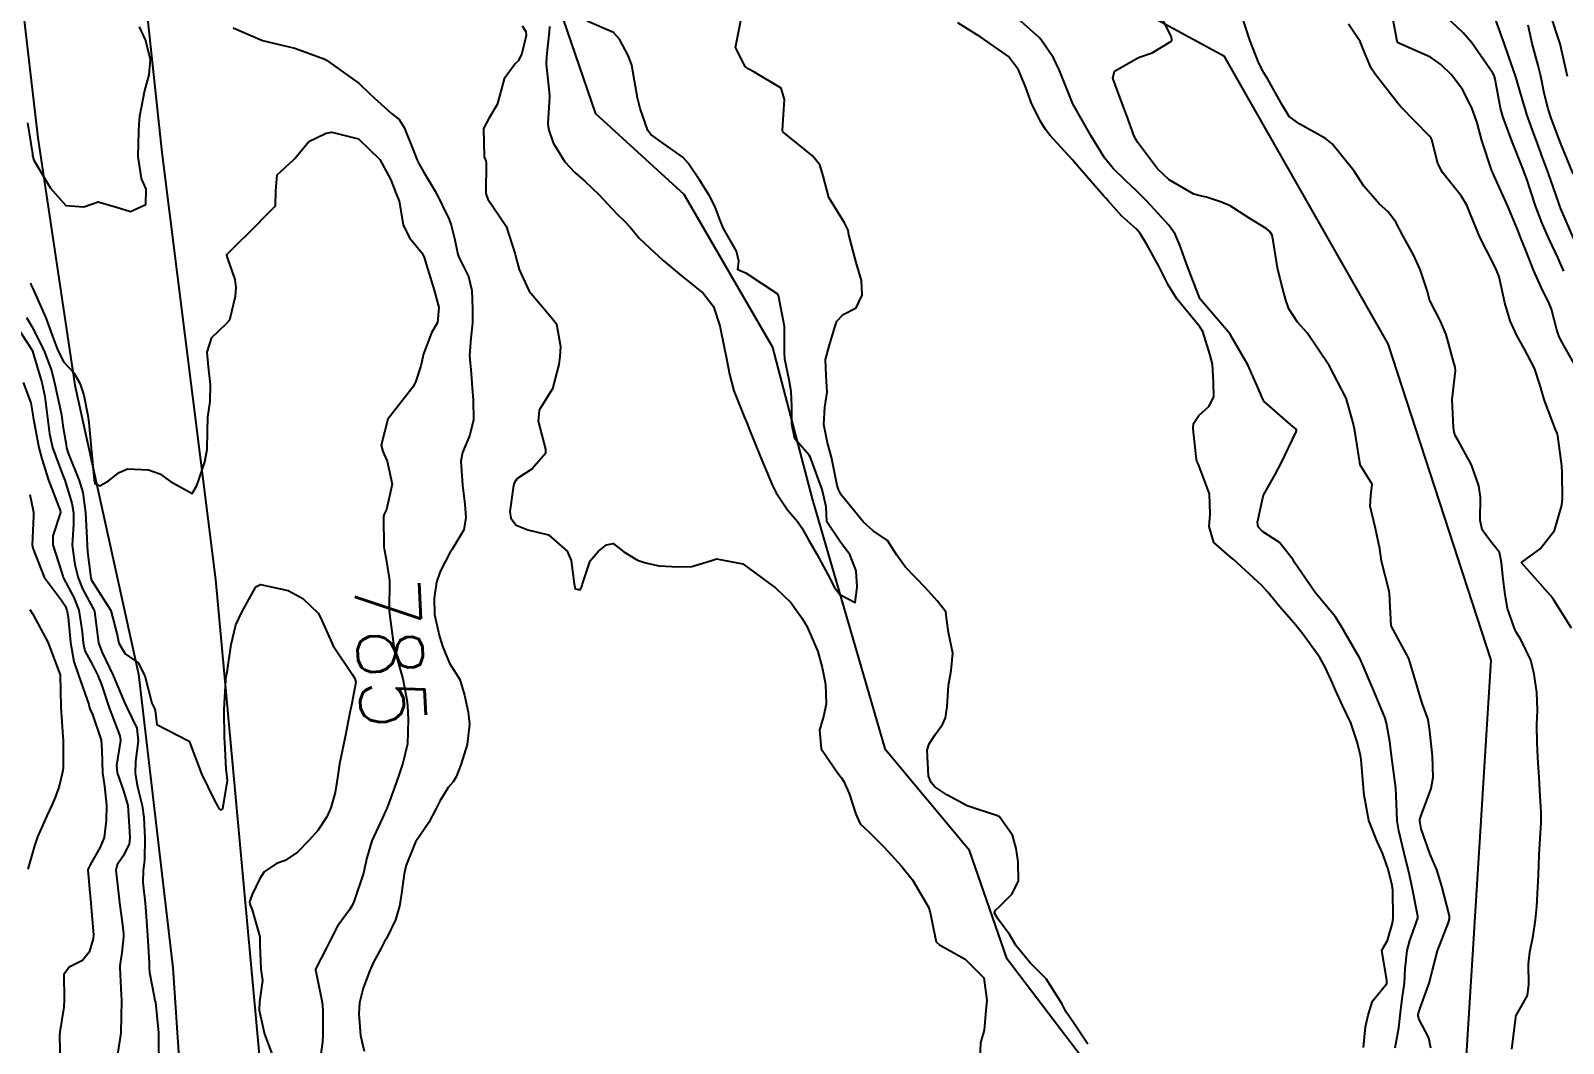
# Model space of a CAD drawing. Header units: metres. Extents: x 307586 to 320046, y 7427249 to 7434250.
# Drawn here: x 319166.2 to 319260.7, y 7428264.9 to 7428327.4 of the extents above; entities that cross this region are included whole.
import ezdxf
from ezdxf.enums import TextEntityAlignment as Align

# ---------------------------------------------------------------- set-up
doc = ezdxf.new("R2010")
doc.units = ezdxf.units.M
doc.header["$MEASUREMENT"] = 0
for name, color, linetype in [('Cotas', 45, 'Continuous'), ('Curvas de Nivel 1m', 11, 'Continuous'), ('Curvas de Nivel 5m', 15, 'Continuous'), ('Hidrografia', 140, 'Continuous'), ('Vias Secundárias', 230, 'Continuous')]:
    doc.layers.add(name, color=color, linetype=linetype)
doc.styles.add('Style-STANDARD', font='STANDARD.shx')

msp = doc.modelspace()

# ---------------------------------------------------------------- linework, layer by layer
at = {"layer": 'Curvas de Nivel 1m', "flags": 128}
for points, elevation in [([(319231.392, 7428264.904), (319230.574, 7428266.133), (319230.037, 7428266.918), (319229.807, 7428267.355), (319228.825, 7428268.93), (319227.837, 7428269.909), (319226.975, 7428270.953), (319226.557, 7428271.657), (319225.869, 7428272.599), (319225.649, 7428272.972), (319225.695, 7428273.153), (319225.878, 7428273.324), (319226.71, 7428274.139), (319227.116, 7428274.952), (319227.108, 7428276.146), (319226.984, 7428276.954), (319226.749, 7428277.775), (319225.942, 7428278.911), (319225.82, 7428278.971), (319223.952, 7428279.599), (319222.695, 7428280.276), (319221.969, 7428280.773), (319221.733, 7428281.022), (319221.574, 7428281.427), (319221.484, 7428283.025), (319221.605, 7428283.417), (319222.008, 7428284.009), (319222.429, 7428284.601), (319222.616, 7428285.011), (319222.718, 7428285.698), (319222.804, 7428287.009), (319222.978, 7428287.931), (319223.067, 7428289.005), (319222.81, 7428290.281), (319222.707, 7428291.011), (319222.634, 7428291.548), (319222.105, 7428292.23), (319221.394, 7428293.027), (319220.132, 7428294.32), (319219.616, 7428295.048), (319219.049, 7428295.953), (319218.158, 7428296.548), (319217.562, 7428297.076), (319216.18, 7428298.768), (319216.016, 7428299.092), (319215.944, 7428299.335), (319215.586, 7428301.096), (319215.347, 7428301.974), (319215.111, 7428303.101), (319215.174, 7428304.176), (319215.318, 7428305.099), (319215.255, 7428306.118), (319215.225, 7428307.101), (319215.449, 7428307.941), (319215.793, 7428309.095), (319215.922, 7428309.481), (319216.315, 7428309.875), (319217.109, 7428310.294), (319217.489, 7428311.078), (319217.438, 7428311.983), (319217.109, 7428313.082), (319216.662, 7428314.804), (319216.611, 7428315.088), (319216.387, 7428315.537), (319215.43, 7428317.1), (319215.085, 7428318.435), (319214.882, 7428319.105), (319214.431, 7428319.665), (319212.598, 7428321.138), (319212.564, 7428321.248), (319212.688, 7428323.137), (319212.483, 7428323.835), (319210.812, 7428324.843), (319210.501, 7428325.013), (319210.269, 7428325.164), (319209.68, 7428326.338), (319209.837, 7428327.17), (319210.138, 7428328.765)], 783), ([(319252.549, 7428264.649), (319252.417, 7428265.279), (319251.801, 7428266.459), (319251.761, 7428266.66), (319251.762, 7428266.702), (319251.805, 7428266.884), (319252.431, 7428268.651), (319252.643, 7428269.456), (319252.961, 7428270.643), (319253.631, 7428272.395), (319253.698, 7428272.633), (319253.694, 7428272.815), (319253.217, 7428274.64), (319252.908, 7428275.64), (319252.472, 7428276.652), (319251.946, 7428278.17), (319251.87, 7428278.661), (319251.87, 7428278.744), (319251.957, 7428279.051), (319252.571, 7428280.651), (319252.694, 7428281.363), (319252.643, 7428282.65), (319252.469, 7428284.2), (319252.421, 7428284.654), (319252.353, 7428284.982), (319252.035, 7428285.866), (319251.774, 7428286.663), (319251.674, 7428287.038), (319251.181, 7428288.669), (319250.093, 7428290.68), (319249.99, 7428292.681), (319249.966, 7428292.831), (319249.508, 7428294.686), (319249.404, 7428295.434), (319249.128, 7428296.69), (319248.81, 7428298.074), (319248.835, 7428298.7), (319248.93, 7428299.429), (319248.212, 7428300.572), (319248.169, 7428300.71), (319248.165, 7428300.759), (319247.848, 7428302.714), (319247.76, 7428303.195), (319247.329, 7428304.719), (319246.283, 7428306.73), (319244.916, 7428308.744), (319244.319, 7428309.406), (319243.794, 7428310.227), (319243.598, 7428310.761), (319243.325, 7428311.748), (319243.078, 7428312.769), (319242.833, 7428314.316), (319242.757, 7428314.774), (319242.616, 7428315.007), (319242.387, 7428315.186), (319241.39, 7428315.793), (319240.399, 7428316.433), (319240.17, 7428316.573), (319239.637, 7428316.811), (319238.702, 7428317.122), (319238.406, 7428317.169), (319237.934, 7428317.308), (319236.416, 7428318.185), (319235.681, 7428318.857), (319234.448, 7428320.514), (319234.259, 7428320.873), (319233.781, 7428322.195), (319233.505, 7428322.885), (319232.929, 7428324.461), (319233.043, 7428324.892), (319234.511, 7428325.719), (319235.363, 7428326.013), (319236.522, 7428326.713), (319236.576, 7428326.796), (319236.577, 7428326.849), (319236.525, 7428327.016), (319235.632, 7428328.859)], 786), ([(319198.207, 7428327.632), (319198.196, 7428327.313), (319198.021, 7428325.794), (319197.999, 7428325.315), (319198.194, 7428323.594), (319198.205, 7428323.313), (319198.103, 7428321.667), (319198.138, 7428321.313), (319198.44, 7428320.473), (319199.159, 7428319.299), (319199.768, 7428318.641), (319200.411, 7428318.077), (319201.252, 7428317.272), (319202.385, 7428316.076), (319202.799, 7428315.673), (319203.197, 7428315.248), (319203.728, 7428314.595), (319204.364, 7428313.99), (319205.225, 7428313.221), (319206.343, 7428312.26), (319207.691, 7428311.196), (319208.321, 7428310.371), (319208.712, 7428309.184), (319208.982, 7428307.872), (319209.121, 7428307.177), (319209.299, 7428306.201), (319209.563, 7428305.171), (319210.239, 7428303.533), (319210.395, 7428303.158), (319210.502, 7428302.885), (319211.203, 7428301.15), (319211.939, 7428299.39), (319212.05, 7428299.141), (319212.18, 7428298.894), (319212.884, 7428297.843), (319213.487, 7428297.12), (319213.77, 7428296.727), (319214.152, 7428296.038), (319214.698, 7428295.104), (319215.359, 7428293.863), (319215.758, 7428293.094), (319216.108, 7428292.616), (319217.052, 7428292.132), (319217.185, 7428293.079), (319217.119, 7428294.089), (319216.714, 7428295.084), (319216.151, 7428295.849), (319215.311, 7428297.099), (319215.256, 7428298.016), (319215.026, 7428299.102), (319214.31, 7428301.01), (319214.274, 7428301.109), (319214.214, 7428301.21), (319213.325, 7428302.224), (319213.154, 7428303.126), (319213.149, 7428304.227), (319213.099, 7428305.127), (319212.988, 7428305.847), (319212.71, 7428307.134), (319212.694, 7428307.541), (319212.688, 7428309.134), (319212.332, 7428311.049), (319212.276, 7428311.141), (319210.345, 7428312.401), (319209.815, 7428312.635), (319209.886, 7428313.167), (319209.738, 7428313.793), (319208.937, 7428315.182), (319208.772, 7428315.57), (319208.397, 7428316.572), (319208.064, 7428317.193), (319207.477, 7428318.135), (319206.764, 7428319.207), (319206.428, 7428319.58), (319205.256, 7428320.407), (319204.449, 7428320.979), (319204.274, 7428321.233), (319203.804, 7428322.578), (319203.63, 7428323.243), (319203.442, 7428324.293), (319203.289, 7428325.248), (319203.074, 7428325.817), (319202.519, 7428326.854), (319202.146, 7428327.264), (319200.53, 7428327.968)], 782), ([(319248.383, 7428264.694), (319248.52, 7428265.969), (319248.668, 7428266.691), (319248.953, 7428267.547), (319249.823, 7428268.644), (319249.832, 7428268.671), (319249.825, 7428268.844), (319249.519, 7428270.683), (319249.64, 7428270.897), (319249.859, 7428271.297), (319250.181, 7428272.366), (319250.228, 7428272.676), (319250.191, 7428274.385), (319250.149, 7428274.678), (319249.913, 7428275.678), (319249.559, 7428276.684), (319249.224, 7428277.393), (319248.711, 7428278.692), (319248.421, 7428280.243), (319248.385, 7428280.696), (319248.237, 7428282.451), (319248.2, 7428282.698), (319248.006, 7428283.542), (319247.602, 7428284.706), (319247.098, 7428285.779), (319246.667, 7428286.721), (319246.483, 7428287.159), (319246.057, 7428288.102), (319245.692, 7428288.734), (319244.603, 7428290.227), (319244.198, 7428290.749), (319244.094, 7428290.874), (319243.211, 7428291.871), (319242.475, 7428292.775), (319242.119, 7428293.168), (319240.353, 7428294.798), (319240.145, 7428294.96), (319239.165, 7428295.822), (319238.87, 7428296.819), (319238.932, 7428297.58), (319238.894, 7428298.819), (319238.21, 7428300.636), (319238.122, 7428300.831), (319238.097, 7428300.948), (319237.884, 7428302.833), (319237.914, 7428303.157), (319238.245, 7428303.666), (319238.857, 7428304.218), (319239.16, 7428304.817), (319239.141, 7428305.686), (319239.074, 7428306.818), (319238.914, 7428307.445), (319238.48, 7428308.827), (319238.307, 7428309.129), (319236.877, 7428310.845), (319236.342, 7428311.716), (319235.769, 7428312.856), (319235.039, 7428314.197), (319234.626, 7428314.868), (319234.386, 7428315.14), (319233.477, 7428315.967), (319232.651, 7428316.896), (319232.531, 7428317.025), (319232.405, 7428317.152), (319230.883, 7428318.915), (319230.431, 7428319.445), (319229.062, 7428320.941), (319228.791, 7428321.279), (319228.462, 7428321.818), (319227.906, 7428322.956), (319227.572, 7428323.874), (319227.125, 7428324.964), (319226.511, 7428325.78), (319224.802, 7428326.987), (319224.524, 7428327.145), (319223.391, 7428327.867)], 784), ([(319257.526, 7428264.584), (319257.771, 7428266.548), (319257.774, 7428266.58), (319257.778, 7428266.606), (319257.804, 7428266.656), (319258.494, 7428267.902), (319258.581, 7428268.573), (319258.565, 7428269.854), (319258.645, 7428270.572), (319258.853, 7428271.58), (319259.001, 7428272.569), (319259.068, 7428273.386), (319259.146, 7428274.568), (319259.181, 7428275.296), (319259.226, 7428276.567), (319259.255, 7428277.245), (319259.343, 7428278.566), (319259.344, 7428279.181), (319259.261, 7428280.567), (319259.217, 7428281.331), (319259.145, 7428282.568), (319259.097, 7428283.479), (319259.085, 7428284.569), (319259.117, 7428285.484), (319259.068, 7428286.57), (319258.916, 7428287.715), (319258.705, 7428288.574), (319258.085, 7428289.838), (319257.803, 7428290.297), (319257.669, 7428290.586), (319257.265, 7428291.753), (319257.117, 7428292.595), (319256.979, 7428293.749), (319256.896, 7428294.599), (319256.767, 7428295.218), (319256.157, 7428295.981), (319255.708, 7428296.615), (319255.591, 7428297.197), (319255.603, 7428298.616), (319255.502, 7428299.314), (319255.055, 7428300.622), (319254.228, 7428302.117), (319254.031, 7428302.433), (319253.982, 7428302.634), (319253.948, 7428302.923), (319253.854, 7428304.636), (319254.051, 7428306.404), (319254.047, 7428306.634), (319253.932, 7428306.992), (319253.492, 7428308.642), (319253.145, 7428309.472), (319252.514, 7428310.657), (319252.467, 7428310.791), (319252.339, 7428311.291), (319251.877, 7428312.665), (319251.466, 7428313.57), (319250.864, 7428314.675), (319250.392, 7428315.571), (319249.92, 7428316.209), (319249.375, 7428316.695), (319248.419, 7428317.8), (319247.819, 7428318.716), (319246.45, 7428320.4), (319246.041, 7428320.734), (319244.462, 7428321.61), (319243.802, 7428322.095), (319243.397, 7428322.766), (319242.497, 7428324.399), (319242.25, 7428324.783), (319241.927, 7428325.368), (319241.373, 7428326.791), (319240.836, 7428328.51)], 787), ([(319261.208, 7428290.549), (319260.11, 7428292.314), (319259.91, 7428292.562), (319258.142, 7428294.549), (319258.136, 7428294.58), (319258.143, 7428294.62), (319259.277, 7428295.444), (319260.163, 7428296.56), (319260.613, 7428298.129), (319260.657, 7428298.555), (319260.639, 7428300.126), (319260.611, 7428300.556), (319260.378, 7428302.412), (319260.337, 7428302.559), (319260.236, 7428302.796), (319259.541, 7428304.571), (319259.256, 7428305.559), (319258.928, 7428306.58), (319258.301, 7428307.796), (319257.835, 7428308.595), (319257.434, 7428309.487), (319257.108, 7428310.602), (319256.75, 7428312.205), (319256.599, 7428312.608), (319256.36, 7428313.082), (319255.583, 7428314.618), (319255.014, 7428316.006), (319254.76, 7428316.626), (319254.412, 7428317.209), (319253.266, 7428318.647), (319252.976, 7428319.19), (319252.594, 7428320.658), (319252.555, 7428320.759), (319252.455, 7428320.88), (319250.69, 7428322.678), (319250.477, 7428322.942), (319249.105, 7428324.701), (319248.867, 7428325.065), (319248.515, 7428325.887), (319248.186, 7428326.713), (319247.473, 7428327.787)], 788), ([(319261.546, 7428306.547), (319260.531, 7428308.336), (319260.437, 7428308.559), (319260.317, 7428308.944), (319259.979, 7428310.215), (319259.841, 7428310.567), (319259.342, 7428311.574), (319258.893, 7428312.582), (319258.372, 7428313.894), (319258.097, 7428314.593), (319257.907, 7428315.075), (319257.268, 7428316.601), (319256.431, 7428318.465), (319256.364, 7428318.611), (319256.307, 7428318.738), (319255.676, 7428320.618), (319255.393, 7428321.691), (319255.071, 7428322.624), (319254.49, 7428323.75), (319253.826, 7428324.64), (319253.164, 7428325.304), (319252.514, 7428325.75), (319250.613, 7428326.588), (319250.522, 7428326.631), (319250.494, 7428326.652), (319250.479, 7428326.681), (319250.468, 7428326.737), (319250.094, 7428328.687)], 789), ([(319261.353, 7428314.55), (319260.559, 7428316.401), (319260.495, 7428316.559), (319260.407, 7428316.808), (319259.79, 7428318.57), (319259.428, 7428319.56), (319259.045, 7428320.581), (319258.889, 7428321.015), (319258.469, 7428322.215), (319258.346, 7428322.591), (319258.295, 7428322.772), (319257.767, 7428324.597), (319257.354, 7428325.762), (319257.059, 7428326.605), (319256.544, 7428328.022)], 791), ([(319260.965, 7428324.555), (319260.523, 7428326.56), (319259.85, 7428328.571)], 793), ([(319166.031, 7428321.694), (319166.328, 7428319.787), (319166.346, 7428319.691), (319166.42, 7428319.4), (319167.442, 7428317.68), (319168.387, 7428316.593), (319169.509, 7428316.531), (319170.391, 7428316.835), (319171.522, 7428316.493), (319172.382, 7428316.228), (319173.323, 7428316.672), (319173.343, 7428317.606), (319173.059, 7428318.259), (319172.853, 7428319.614), (319172.899, 7428321.16), (319172.913, 7428321.613), (319172.956, 7428322.111), (319173.245, 7428323.608), (319173.528, 7428324.649), (319173.619, 7428325.603), (319173.296, 7428326.824), (319172.925, 7428327.614)], 784), ([(319178.697, 7428327.547), (319180.512, 7428326.783), (319181.469, 7428326.55), (319182.505, 7428326.308), (319184.349, 7428325.618), (319184.494, 7428325.544), (319184.612, 7428325.469), (319186.48, 7428324.118), (319187.173, 7428323.443), (319188.461, 7428322.272), (319188.932, 7428321.897), (319189.254, 7428321.418), (319189.813, 7428320.028), (319190.057, 7428319.405), (319190.167, 7428319.15), (319190.416, 7428318.719), (319191.226, 7428317.392), (319192.018, 7428315.744), (319192.141, 7428315.382), (319192.364, 7428314.48), (319192.563, 7428313.585), (319192.646, 7428313.376), (319193.211, 7428312.236), (319193.411, 7428311.364), (319193.466, 7428310.212), (319193.46, 7428309.363), (319193.363, 7428308.433), (319193.281, 7428307.365), (319193.375, 7428306.254), (319193.442, 7428305.362), (319193.494, 7428304.61), (319193.527, 7428303.361), (319193.272, 7428302.412), (319192.835, 7428301.371), (319192.746, 7428300.831), (319192.841, 7428299.37), (319192.991, 7428298.187), (319193.046, 7428297.367), (319192.918, 7428296.602), (319192.187, 7428295.379), (319192.132, 7428295.305), (319191.46, 7428294.046), (319191.247, 7428293.389), (319191.091, 7428292.402), (319191.128, 7428291.39), (319191.431, 7428290.028), (319191.638, 7428289.384), (319192.053, 7428288.381), (319192.433, 7428287.761), (319192.676, 7428287.371), (319192.97, 7428286.424), (319193.198, 7428285.362), (319193.279, 7428284.634), (319193.128, 7428283.363), (319192.738, 7428282.126), (319192.446, 7428281.373), (319192.266, 7428281.078), (319191.963, 7428280.712), (319191.447, 7428279.888), (319191.204, 7428279.387), (319190.764, 7428278.563), (319189.966, 7428277.4), (319189.946, 7428277.376), (319189.922, 7428277.317), (319189.372, 7428275.934), (319189.247, 7428275.406), (319189.094, 7428274.194), (319188.967, 7428273.409), (319188.718, 7428272.558), (319188.153, 7428271.417), (319188.044, 7428271.224), (319187.844, 7428270.853), (319187.344, 7428269.914), (319187.125, 7428269.43), (319186.717, 7428268.342), (319186.491, 7428267.44), (319186.458, 7428266.775), (319186.562, 7428265.438), (319186.792, 7428264.463)], 784), ([(319196.526, 7428327.671), (319196.75, 7428327.328), (319196.765, 7428327.082), (319196.503, 7428325.983), (319196.293, 7428325.535), (319196.095, 7428325.334), (319195.419, 7428324.405), (319195.116, 7428323.344), (319194.983, 7428322.829), (319194.459, 7428321.972), (319194.142, 7428321.355), (319194.18, 7428319.6), (319194.283, 7428319.352), (319194.302, 7428319.232), (319194.289, 7428317.352), (319194.397, 7428316.986), (319195.534, 7428315.338), (319196.096, 7428313.593), (319196.155, 7428313.332), (319196.346, 7428312.651), (319196.95, 7428311.324), (319198.309, 7428309.714), (319198.644, 7428309.305), (319198.889, 7428307.901), (319198.841, 7428307.302), (319198.779, 7428306.799), (319198.39, 7428305.308), (319198.251, 7428305.077), (319197.58, 7428303.976), (319197.5, 7428303.317), (319197.954, 7428301.574), (319197.969, 7428301.312), (319197.148, 7428300.371), (319196.189, 7428299.759), (319196.025, 7428299.492), (319195.984, 7428299.332), (319195.762, 7428297.739), (319195.83, 7428297.333), (319196.157, 7428296.902), (319196.872, 7428296.603), (319198.148, 7428296.304), (319199.299, 7428295.293), (319199.549, 7428294.711), (319199.724, 7428293.286), (319199.797, 7428292.972), (319200.109, 7428292.914), (319200.228, 7428293.162), (319200.252, 7428293.279), (319200.714, 7428294.687), (319201.218, 7428295.269), (319201.721, 7428295.682), (319202.141, 7428295.774), (319202.8, 7428295.25), (319203.636, 7428294.746), (319204.126, 7428294.568), (319204.96, 7428294.387), (319206.13, 7428294.33), (319206.982, 7428294.349), (319208.136, 7428294.703), (319208.499, 7428294.823), (319210.133, 7428294.506), (319212.006, 7428293.141), (319212.112, 7428293.056), (319213.096, 7428292.118), (319213.806, 7428291.114), (319214.086, 7428290.632), (319214.757, 7428289.103), (319215.026, 7428288.127), (319215.224, 7428287.098), (319215.269, 7428285.859), (319215.101, 7428285.099), (319214.856, 7428284.256), (319214.959, 7428283.1), (319215.978, 7428281.609), (319216.214, 7428281.325), (319216.354, 7428281.084), (319216.687, 7428280.354), (319217.103, 7428279.073), (319217.36, 7428278.492), (319217.932, 7428277.948), (319218.84, 7428277.051), (319219.911, 7428275.875), (319220.595, 7428275.033), (319221.563, 7428273.337), (319221.673, 7428273.022), (319221.864, 7428272.088), (319222.051, 7428271.213), (319222.258, 7428271.014), (319223.84, 7428270.141), (319224.979, 7428268.978), (319225.168, 7428267.617), (319225.113, 7428266.977), (319225.01, 7428265.758), (319224.769, 7428264.98), (319224.739, 7428264.01)], 783), ([(319261.305, 7428318.551), (319260.535, 7428320.476), (319260.499, 7428320.56), (319260.454, 7428320.681), (319259.948, 7428322.048), (319259.776, 7428322.57), (319259.523, 7428323.538), (319259.312, 7428324.578), (319259.156, 7428325.227), (319258.779, 7428326.586), (319258.54, 7428327.725)], 792), ([(319165.009, 7428309.703), (319166.284, 7428307.755), (319166.32, 7428307.69), (319166.341, 7428307.63), (319166.907, 7428305.683), (319167.09, 7428304.836), (319167.242, 7428303.68), (319167.38, 7428302.519), (319167.574, 7428301.676), (319168.188, 7428300.027), (319168.331, 7428299.668), (319168.762, 7428298.255), (319168.861, 7428297.66), (319168.86, 7428296.952), (319168.791, 7428295.66), (319168.936, 7428294.472), (319169.145, 7428293.655), (319169.428, 7428292.972), (319170.094, 7428291.717), (319170.134, 7428291.64), (319170.149, 7428291.583), (319170.41, 7428289.637), (319170.613, 7428289.079), (319171.316, 7428287.627), (319172.018, 7428285.962), (319172.181, 7428285.617), (319172.774, 7428284.382), (319172.851, 7428283.607), (319172.696, 7428282.325), (319172.66, 7428281.61), (319172.804, 7428280.764), (319173.105, 7428279.603), (319173.205, 7428278.87), (319173.255, 7428277.6), (319173.246, 7428276.256), (319173.163, 7428275.601), (319173.143, 7428274.859), (319173.275, 7428273.599), (319173.323, 7428273.053), (319173.424, 7428271.596), (319173.525, 7428269.898), (319173.53, 7428269.594), (319173.545, 7428269.318), (319173.806, 7428267.945), (319173.886, 7428267.589), (319173.909, 7428267.482), (319174.097, 7428265.587), (319174.106, 7428265.25), (319174.121, 7428263.586)], 787), ([(319165.963, 7428309.693), (319166.297, 7428309.144), (319167.045, 7428307.682), (319167.502, 7428306.44), (319167.701, 7428305.676), (319168.1, 7428303.806), (319168.118, 7428303.671), (319168.225, 7428302.896), (319168.414, 7428301.866), (319168.441, 7428301.667), (319168.531, 7428301.342), (319169.218, 7428299.654), (319169.431, 7428298.907), (319169.598, 7428297.648), (319169.687, 7428296.099), (319169.698, 7428295.647), (319169.729, 7428295.246), (319169.925, 7428293.643), (319169.971, 7428293.502), (319170.109, 7428293.285), (319171.165, 7428291.629), (319171.563, 7428290.132), (319171.664, 7428289.624), (319172.056, 7428288.973), (319172.855, 7428288.412), (319173.259, 7428287.602), (319173.697, 7428285.915), (319173.864, 7428285.592), (319173.896, 7428285.476), (319174.003, 7428284.604), (319175.993, 7428283.57), (319176.749, 7428281.562), (319177.536, 7428279.959), (319177.767, 7428279.543), (319177.831, 7428279.431), (319177.941, 7428279.326), (319178.073, 7428279.407), (319178.099, 7428279.538), (319178.348, 7428281.163), (319178.311, 7428281.545), (319178.273, 7428281.843), (319178.184, 7428283.547), (319178.173, 7428283.726), (319178.149, 7428285.548), (319178.246, 7428287.341), (319178.276, 7428287.546), (319178.33, 7428287.83), (319178.583, 7428289.542), (319178.878, 7428290.741), (319179.231, 7428291.533), (319180.109, 7428293.103), (319180.39, 7428293.237), (319182.107, 7428292.876), (319182.994, 7428292.379), (319183.937, 7428291.472), (319184.089, 7428291.204), (319184.862, 7428289.462), (319186.046, 7428287.717), (319186.217, 7428287.448), (319186.265, 7428287.222), (319186.02, 7428285.891), (319185.935, 7428285.53), (319185.915, 7428285.451), (319185.604, 7428283.847), (319185.522, 7428283.455), (319185.254, 7428282.184), (319185.167, 7428281.458), (319185.001, 7428280.416), (319184.724, 7428279.462), (319184.488, 7428278.914), (319183.929, 7428278.062), (319183.396, 7428277.478), (319182.665, 7428276.735), (319181.904, 7428276.215), (319181.371, 7428276.035), (319180.614, 7428275.513), (319180.327, 7428275.077), (319179.879, 7428274.119), (319179.717, 7428273.679), (319179.733, 7428273.521), (319179.869, 7428273.178), (319180.356, 7428271.515), (319180.341, 7428271.019), (319180.406, 7428269.514), (319180.508, 7428268.821), (319180.34, 7428267.515), (319180.306, 7428267.004), (319180.645, 7428265.511), (319181.171, 7428264.094)], 786), ([(319165.759, 7428305.695), (319166.24, 7428304.433), (319166.365, 7428303.689), (319166.383, 7428303.536), (319166.725, 7428301.685), (319166.908, 7428300.978), (319167.318, 7428299.679), (319168.041, 7428297.794), (319168.053, 7428297.671), (319167.588, 7428296.229), (319167.596, 7428295.675), (319168.116, 7428294.021), (319168.199, 7428293.754), (319168.233, 7428293.668), (319168.889, 7428292.446), (319169.193, 7428291.653), (319169.396, 7428290.327), (319169.45, 7428289.649), (319169.567, 7428289.156), (319170.049, 7428288.238), (319170.371, 7428287.637), (319170.588, 7428287.081), (319171.063, 7428285.63), (319171.71, 7428283.909), (319171.753, 7428283.622), (319171.523, 7428282.079), (319171.555, 7428281.624), (319171.956, 7428280.522), (319172.211, 7428279.616), (319172.326, 7428278.013), (319172.337, 7428277.614), (319172.299, 7428277.233), (319171.906, 7428276.464), (319171.564, 7428275.957), (319171.479, 7428275.624), (319171.671, 7428273.826), (319171.702, 7428273.622), (319171.861, 7428272.416), (319171.947, 7428271.711), (319171.956, 7428271.618), (319171.953, 7428271.516), (319171.837, 7428270.558), (319171.721, 7428269.724), (319171.714, 7428269.621), (319171.806, 7428267.913), (319171.821, 7428267.637), (319171.823, 7428267.62), (319171.824, 7428267.599), (319171.786, 7428265.62), (319171.771, 7428265.453), (319171.513, 7428263.865)], 788), ([(319166.174, 7428298.796), (319166.401, 7428297.688), (319166.401, 7428297.446), (319166.326, 7428295.688), (319166.348, 7428295.47), (319167.051, 7428293.681), (319168.099, 7428292.294), (319168.355, 7428291.925), (319168.455, 7428291.665), (319168.525, 7428291.224), (319168.669, 7428289.661), (319168.878, 7428288.485), (319169.17, 7428287.653), (319169.817, 7428285.842), (319169.853, 7428285.642), (319169.886, 7428285.516), (319170.009, 7428285.276), (319170.576, 7428283.634), (319170.614, 7428283.007), (319170.648, 7428281.633), (319170.783, 7428280.81), (319170.891, 7428279.631), (319170.872, 7428278.693), (319170.746, 7428277.632), (319170.505, 7428277.043), (319169.898, 7428275.947), (319169.782, 7428275.754), (319169.753, 7428275.641), (319169.879, 7428274.223), (319169.927, 7428273.639), (319169.932, 7428273.58), (319170.098, 7428271.637), (319170.08, 7428271.398), (319169.832, 7428270.566), (319169.424, 7428270.047), (319168.6, 7428269.652), (319168.275, 7428269.198), (319168.293, 7428267.655), (319168.264, 7428267.187), (319168.014, 7428265.658), (319168.002, 7428265.427), (319168.051, 7428263.657)], 789)]:
    msp.add_lwpolyline(points, dxfattribs=dict(at, elevation=elevation))
at = {"layer": 'Curvas de Nivel 5m', "flags": 128}
for points, elevation in [([(319250.332, 7428264.675), (319250.569, 7428265.898), (319250.648, 7428266.672), (319250.781, 7428267.703), (319250.914, 7428268.669), (319250.967, 7428269.537), (319251.08, 7428270.668), (319251.237, 7428271.289), (319251.73, 7428272.661), (319251.737, 7428272.799), (319251.376, 7428274.665), (319251.228, 7428275.348), (319250.906, 7428276.67), (319250.562, 7428278.055), (319250.465, 7428278.675), (319250.412, 7428280.232), (319250.391, 7428280.676), (319250.145, 7428282.524), (319250.124, 7428282.679), (319250.006, 7428283.56), (319249.812, 7428284.682), (319249.721, 7428284.988), (319249.035, 7428286.69), (319248.248, 7428288.511), (319248.159, 7428288.699), (319248.065, 7428288.87), (319246.997, 7428290.716), (319246.647, 7428291.27), (319246.105, 7428291.896), (319245.414, 7428292.737), (319244.141, 7428294.602), (319244.054, 7428294.751), (319243.206, 7428295.817), (319242.16, 7428296.511), (319241.903, 7428296.783), (319241.863, 7428297.086), (319242.181, 7428298.587), (319242.247, 7428298.779), (319242.944, 7428300.027), (319243.344, 7428300.763), (319244.232, 7428302.641), (319244.263, 7428302.719), (319244.264, 7428302.75), (319244.234, 7428302.815), (319243.913, 7428303.08), (319242.259, 7428304.524), (319242.112, 7428304.782), (319242.033, 7428305.015), (319241.267, 7428306.79), (319240.299, 7428308.454), (319240.164, 7428308.665), (319240.062, 7428308.804), (319238.333, 7428310.811), (319238.319, 7428310.83), (319238.304, 7428310.86), (319237.544, 7428312.838), (319237.065, 7428314.151), (319236.785, 7428314.846), (319236.388, 7428315.387), (319235.038, 7428316.864), (319234.409, 7428317.493), (319233.693, 7428318.159), (319232.963, 7428318.892), (319232.433, 7428319.549), (319231.572, 7428320.909), (319230.472, 7428322.872), (319230.456, 7428322.903), (319230.445, 7428322.92), (319230.422, 7428322.972), (319229.648, 7428324.933), (319229.269, 7428325.697), (319228.522, 7428326.814), (319228.401, 7428326.951), (319226.539, 7428328.599)], 785), ([(319260.741, 7428312.556), (319260.365, 7428313.394), (319259.811, 7428314.569), (319259.377, 7428315.559), (319258.999, 7428316.581), (319258.428, 7428318.287), (319258.322, 7428318.591), (319258.247, 7428318.779), (319257.53, 7428320.599), (319256.983, 7428322.09), (319256.84, 7428322.606), (319256.5, 7428324.388), (319256.442, 7428324.611), (319256.359, 7428324.757), (319255.073, 7428326.624), (319254.532, 7428327.251), (319253.053, 7428328.652)], 790), ([(319166.22, 7428311.805), (319166.257, 7428311.691), (319166.33, 7428311.527), (319167.155, 7428309.681), (319167.648, 7428308.318), (319167.894, 7428307.674), (319168.272, 7428306.949), (319168.884, 7428306.282), (319169.249, 7428305.655), (319169.495, 7428304.901), (319169.751, 7428303.647), (319169.804, 7428303.222), (319169.955, 7428301.644), (319170.128, 7428299.697), (319170.144, 7428299.641), (319170.152, 7428299.61), (319170.181, 7428299.464), (319170.489, 7428299.327), (319171.017, 7428299.632), (319171.669, 7428300.147), (319172.194, 7428300.373), (319173.485, 7428300.31), (319174.19, 7428300.05), (319174.835, 7428299.583), (319176.176, 7428298.854), (319176.456, 7428299.291), (319176.558, 7428299.566), (319176.965, 7428300.799), (319177.103, 7428301.561), (319177.124, 7428302.661), (319177.153, 7428303.561), (319177.28, 7428304.522), (319177.315, 7428305.559), (319177.183, 7428306.647), (319177.107, 7428307.562), (319177.384, 7428308.467), (319178.301, 7428309.333), (319178.495, 7428309.547), (319178.853, 7428311.014), (319178.902, 7428311.541), (319178.828, 7428312.033), (319178.351, 7428313.4), (319178.314, 7428313.55), (319178.321, 7428313.583), (319178.354, 7428313.625), (319180.278, 7428315.521), (319180.321, 7428315.574), (319180.375, 7428315.628), (319181.313, 7428316.587), (319181.34, 7428317.511), (319181.427, 7428318.495), (319182.422, 7428319.419), (319182.509, 7428319.499), (319183.378, 7428320.547), (319184.447, 7428321.07), (319184.788, 7428321.126), (319186.442, 7428320.716), (319187.746, 7428319.437), (319188.411, 7428318.219), (319188.627, 7428317.648), (319188.723, 7428317.425), (319188.945, 7428316.871), (319189.19, 7428315.418), (319189.573, 7428314.62), (319190.356, 7428313.671), (319190.485, 7428313.399), (319190.548, 7428313.201), (319191.091, 7428311.392), (319191.387, 7428310.319), (319191.295, 7428309.39), (319190.943, 7428308.747), (319190.43, 7428307.399), (319190.402, 7428307.277), (319190.273, 7428306.717), (319189.947, 7428305.715), (319189.776, 7428305.407), (319188.233, 7428303.43), (319187.833, 7428301.818), (319187.926, 7428301.433), (319188.204, 7428300.836), (319188.517, 7428299.425), (319188.167, 7428297.861), (319188.014, 7428297.582), (319187.971, 7428297.432), (319188.005, 7428295.561), (319188.019, 7428295.431), (319188.128, 7428294.902), (319188.326, 7428293.638), (319188.335, 7428293.427), (319188.329, 7428291.66), (319188.347, 7428291.426), (319188.391, 7428291.123), (319188.617, 7428289.422), (319188.922, 7428288.287), (319189.163, 7428287.413), (319189.427, 7428286.004), (319189.485, 7428285.408), (319189.504, 7428284.901), (319189.449, 7428283.405), (319189.168, 7428282.221), (319188.906, 7428281.411), (319188.662, 7428280.713), (319188.171, 7428279.418), (319188.102, 7428279.257), (319187.938, 7428278.896), (319187.265, 7428277.43), (319186.957, 7428276.385), (319186.744, 7428275.437), (319186.166, 7428273.736), (319186.041, 7428273.447), (319185.87, 7428273.179), (319185.142, 7428272.175), (319184.761, 7428271.461), (319184.468, 7428270.839), (319183.825, 7428269.595), (319183.784, 7428269.51), (319183.778, 7428269.471), (319183.782, 7428269.43), (319183.821, 7428269.289), (319184.201, 7428267.466), (319184.241, 7428267.021), (319184.243, 7428265.465), (319184.219, 7428265.015), (319183.992, 7428263.468)], 785), ([(319166.172, 7428291.689), (319166.355, 7428291.412), (319167.284, 7428289.678), (319168.043, 7428287.67), (319168.081, 7428285.669), (319168.202, 7428283.873), (319168.225, 7428283.667), (319168.234, 7428281.933), (319168.196, 7428281.667), (319167.954, 7428280.731), (319167.664, 7428279.955), (319167.541, 7428279.674), (319167.226, 7428278.967), (319166.651, 7428277.679), (319166.462, 7428277.135), (319166.043, 7428275.688)], 790)]:
    msp.add_lwpolyline(points, dxfattribs=dict(at, elevation=elevation))
at = {"layer": 'Hidrografia'}
msp.add_lwpolyline([(319257.066, 7428206.077), (319249.259, 7428209.976), (319239.928, 7428218.002), (319238.361, 7428223.311), (319241.768, 7428230.05), (319240.405, 7428236.176), (319235.088, 7428250.299), (319231.131, 7428263.952), (319226.429, 7428270.146), (319224.109, 7428276.847), (319218.93, 7428283.041), (319214.428, 7428298.526), (319211.975, 7428307.851), (319206.518, 7428317.291), (319201.067, 7428322.26), (319197.312, 7428333.246), (319188.235, 7428350.154), (319182.502, 7428365.921), (319175.067, 7428381.204), (319172.478, 7428392.572), (319167.98, 7428394.137), (319160.295, 7428394.924)], dxfattribs=at)
at = {"layer": 'Vias Secundárias'}
for points, elevation in [([(319180.495, 7428262.452), (319177.641, 7428293.541), (319174.33, 7428319.87), (319171.569, 7428345.633), (319168.899, 7428371.128), (319167.794, 7428388.264), (319168.557, 7428402.355), (319168.847, 7428409.696), (319171.587, 7428425.188), (319177.75, 7428454.96), (319183.005, 7428474.367), (319188.466, 7428494.882), (319194.527, 7428519.015), (319201.4, 7428547.097), (319203.625, 7428557.74), (319203.019, 7428572.965)], 800.863), ([(319180.495, 7428262.452), (319177.641, 7428293.541), (319174.33, 7428319.87), (319171.569, 7428345.633), (319168.899, 7428371.128), (319167.794, 7428388.264), (319168.557, 7428402.355), (319168.847, 7428409.696), (319171.587, 7428425.188), (319177.75, 7428454.96), (319183.005, 7428474.367), (319188.466, 7428494.882), (319194.527, 7428519.015), (319201.4, 7428547.097), (319203.625, 7428557.74), (319203.019, 7428572.965)], 800.863), ([(319053.948, 7428263.744), (319065.207, 7428265.107), (319081.26, 7428268.127), (319093.883, 7428272.444), (319106.975, 7428277.74), (319118.419, 7428281.898), (319130.075, 7428291.099), (319137.992, 7428300.494), (319144.425, 7428312.101), (319149.832, 7428322.629), (319158.312, 7428334.24), (319164.453, 7428339.863), (319166.67, 7428320.78), (319168.952, 7428305.52), (319172.881, 7428287.708), (319174.989, 7428269.613), (319176.188, 7428251.857)], 810.755), ([(319053.948, 7428263.744), (319065.207, 7428265.107), (319081.26, 7428268.127), (319093.883, 7428272.444), (319106.975, 7428277.74), (319118.419, 7428281.898), (319130.075, 7428291.099), (319137.992, 7428300.494), (319144.425, 7428312.101), (319149.832, 7428322.629), (319158.312, 7428334.24), (319164.453, 7428339.863), (319166.67, 7428320.78), (319168.952, 7428305.52), (319172.881, 7428287.708), (319174.989, 7428269.613), (319176.188, 7428251.857)], 810.755)]:
    msp.add_lwpolyline(points, dxfattribs=dict(at, elevation=elevation))
msp.add_lwpolyline([(319319.254, 7428020.579), (319311.493, 7428061.419), (319307.462, 7428094.511), (319307.462, 7428120.677), (319302.649, 7428143.659), (319292.263, 7428166.109), (319277.981, 7428201.217), (319267.751, 7428223.512), (319256.26, 7428241.718), (319254.71, 7428263.858), (319256.261, 7428288.575), (319249.906, 7428308.084), (319239.822, 7428325.788), (319227.886, 7428332.291), (319210.506, 7428338.048), (319200.741, 7428349.97), (319184.76, 7428378.68), (319168.779, 7428407.964)], dxfattribs=at)
msp.add_lwpolyline([(319319.254, 7428020.579), (319311.493, 7428061.419), (319307.462, 7428094.511), (319307.462, 7428120.677), (319302.649, 7428143.659), (319292.263, 7428166.109), (319277.981, 7428201.217), (319267.751, 7428223.512), (319256.26, 7428241.718), (319254.71, 7428263.858), (319256.261, 7428288.575), (319249.906, 7428308.084), (319239.822, 7428325.788), (319227.886, 7428332.291), (319210.506, 7428338.048), (319200.741, 7428349.97), (319184.76, 7428378.68), (319168.779, 7428407.964)], dxfattribs=at)

# ---------------------------------------------------------------- texts
at = {"layer": 'Cotas', "style": 'Style-STANDARD'}
msp.add_text('785', height=4, rotation=272.98723, dxfattribs=at).set_placement((319188.392, 7428288.998, 785), align=Align.MIDDLE_CENTER)

doc.saveas('drawing.dxf')
